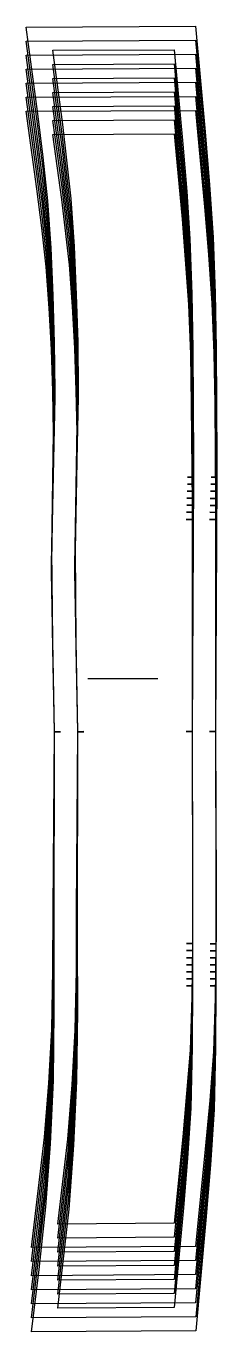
# Model space of a CAD drawing. Header units: inches. Extents: x 0 to 3.2, y 0 to 22.
import ezdxf

# ---------------------------------------------------------------- set-up
doc = ezdxf.new("R2010")
doc.units = ezdxf.units.IN

msp = doc.modelspace()

# ---------------------------------------------------------------- linework, layer by layer
at = {"layer": 'T001L001'}
for points in [[(2.855, 0.018), (0.093, 0), (0.218, 1.049), (0.33, 2.1), (0.41, 3.163), (0.461, 4.228), (0.475, 5.4), (0.473, 6.573), (0.478, 10.088), (0.577, 10.089), (0.478, 10.088), (0.45, 11.619), (0.435, 13.15), (0.491, 15.831), (0.481, 16.629), (0.457, 17.426), (0.42, 18.223), (0.365, 19.019), (0.289, 19.751), (0.199, 20.481), (0.002, 21.94), (2.852, 21.955), (3.015, 20.178), (3.089, 19.289), (3.149, 18.399), (3.183, 17.466), (3.2, 16.532), (3.212, 14.664), (3.211, 14.369), (3.113, 14.369), (3.211, 14.369), (3.187, 10.095), (3.088, 10.095), (3.187, 10.095), (3.197, 7.286), (3.194, 5.816), (3.096, 5.817), (3.194, 5.816), (3.19, 4.778), (3.165, 3.74), (3.103, 2.808), (3.026, 1.878), (2.855, 0.018)], [(2.855, 0.254), (0.093, 0.236), (0.216, 1.265), (0.327, 2.296), (0.405, 3.333), (0.456, 4.371), (0.471, 5.515), (0.47, 6.659), (0.478, 10.088), (0.577, 10.089), (0.478, 10.088), (0.45, 11.587), (0.434, 13.086), (0.487, 15.712), (0.476, 16.494), (0.451, 17.275), (0.415, 18.055), (0.361, 18.834), (0.285, 19.553), (0.196, 20.271), (0.001, 21.704), (2.852, 21.719), (3.013, 19.968), (3.086, 19.092), (3.146, 18.215), (3.178, 17.297), (3.196, 16.379), (3.208, 14.541), (3.207, 14.251), (3.109, 14.251), (3.207, 14.251), (3.187, 10.095), (3.088, 10.095), (3.187, 10.095), (3.197, 7.363), (3.194, 5.934), (3.096, 5.935), (3.194, 5.934), (3.189, 4.918), (3.163, 3.902), (3.101, 2.989), (3.024, 2.077), (2.855, 0.254)], [(2.495, 0.409), (0.534, 0.396), (0.723, 2.066), (0.803, 3.139), (0.855, 4.215), (0.869, 5.393), (0.866, 6.572), (0.872, 10.091), (0.97, 10.092), (0.872, 10.091), (0.844, 11.62), (0.829, 13.148), (0.885, 15.834), (0.875, 16.639), (0.85, 17.444), (0.813, 18.248), (0.758, 19.051), (0.617, 20.301), (0.451, 21.548), (2.492, 21.559), (2.637, 19.97), (2.703, 19.175), (2.756, 18.379), (2.789, 17.45), (2.806, 16.521), (2.818, 14.661), (2.817, 14.37), (2.719, 14.371), (2.817, 14.37), (2.793, 10.095), (2.695, 10.095), (2.793, 10.095), (2.803, 7.286), (2.801, 5.819), (2.702, 5.82), (2.801, 5.819), (2.796, 4.789), (2.772, 3.759), (2.717, 2.92), (2.648, 2.083), (2.495, 0.409)], [(2.854, 0.49), (0.092, 0.472), (0.215, 1.481), (0.324, 2.491), (0.401, 3.502), (0.452, 4.515), (0.467, 5.63), (0.467, 6.745), (0.478, 10.088), (0.577, 10.089), (0.478, 10.088), (0.449, 11.556), (0.432, 13.023), (0.482, 15.594), (0.472, 16.358), (0.446, 17.123), (0.41, 17.887), (0.357, 18.649), (0.282, 19.355), (0.193, 20.06), (0.001, 21.468), (2.851, 21.482), (3.011, 19.758), (3.083, 18.895), (3.142, 18.031), (3.174, 17.129), (3.192, 16.225), (3.204, 14.418), (3.203, 14.133), (3.105, 14.133), (3.203, 14.133), (3.187, 10.095), (3.088, 10.095), (3.187, 10.095), (3.197, 7.441), (3.194, 6.052), (3.096, 6.052), (3.194, 6.052), (3.188, 5.058), (3.161, 4.065), (3.1, 3.17), (3.023, 2.276), (2.854, 0.49)], [(2.495, 0.645), (0.534, 0.632), (0.719, 2.261), (0.799, 3.309), (0.85, 4.358), (0.865, 5.508), (0.863, 6.658), (0.872, 10.091), (0.97, 10.092), (0.872, 10.091), (0.843, 11.588), (0.828, 13.085), (0.88, 15.716), (0.87, 16.505), (0.845, 17.293), (0.808, 18.08), (0.754, 18.866), (0.615, 20.091), (0.451, 21.312), (2.492, 21.323), (2.635, 19.76), (2.7, 18.978), (2.752, 18.195), (2.785, 17.282), (2.802, 16.367), (2.814, 14.538), (2.813, 14.252), (2.715, 14.253), (2.813, 14.252), (2.793, 10.095), (2.695, 10.095), (2.793, 10.095), (2.803, 7.363), (2.801, 5.938), (2.702, 5.938), (2.801, 5.938), (2.795, 4.929), (2.77, 3.922), (2.715, 3.102), (2.646, 2.282), (2.495, 0.645)], [(2.854, 0.726), (0.092, 0.708), (0.213, 1.697), (0.321, 2.687), (0.397, 3.672), (0.447, 4.658), (0.464, 5.744), (0.464, 6.831), (0.478, 10.089), (0.577, 10.089), (0.478, 10.089), (0.449, 11.524), (0.431, 12.96), (0.477, 15.475), (0.466, 16.223), (0.441, 16.971), (0.405, 17.718), (0.352, 18.464), (0.278, 19.158), (0.191, 19.849), (0.001, 21.231), (2.851, 21.246), (3.009, 19.548), (3.08, 18.698), (3.138, 17.847), (3.17, 16.96), (3.188, 16.072), (3.2, 14.295), (3.199, 14.015), (3.101, 14.015), (3.199, 14.015), (3.187, 10.095), (3.088, 10.095), (3.187, 10.095), (3.196, 7.519), (3.194, 6.17), (3.096, 6.17), (3.194, 6.17), (3.187, 5.198), (3.159, 4.227), (3.098, 3.351), (3.021, 2.476), (2.854, 0.726)], [(2.495, 0.881), (0.534, 0.869), (0.716, 2.456), (0.794, 3.478), (0.845, 4.501), (0.861, 5.622), (0.861, 6.743), (0.872, 10.091), (0.97, 10.092), (0.872, 10.091), (0.843, 11.557), (0.826, 13.022), (0.876, 15.598), (0.865, 16.37), (0.84, 17.141), (0.803, 17.912), (0.749, 18.682), (0.612, 19.88), (0.451, 21.076), (2.492, 21.087), (2.633, 19.55), (2.697, 18.781), (2.748, 18.012), (2.781, 17.113), (2.798, 16.214), (2.81, 14.415), (2.809, 14.134), (2.711, 14.134), (2.809, 14.134), (2.793, 10.095), (2.695, 10.095), (2.793, 10.095), (2.803, 7.441), (2.801, 6.056), (2.702, 6.056), (2.801, 6.056), (2.794, 5.07), (2.768, 4.085), (2.713, 3.283), (2.645, 2.482), (2.495, 0.881)], [(2.853, 0.963), (0.091, 0.944), (0.211, 1.913), (0.318, 2.883), (0.393, 3.841), (0.443, 4.801), (0.46, 5.859), (0.461, 6.917), (0.478, 10.089), (0.577, 10.089), (0.478, 10.089), (0.448, 11.492), (0.43, 12.896), (0.473, 15.357), (0.462, 16.088), (0.436, 16.819), (0.4, 17.55), (0.348, 18.28), (0.274, 18.96), (0.188, 19.639), (0, 20.995), (2.851, 21.01), (3.007, 19.338), (3.077, 18.501), (3.134, 17.664), (3.166, 16.791), (3.183, 15.919), (3.196, 14.173), (3.195, 13.897), (3.097, 13.897), (3.195, 13.897), (3.187, 10.095), (3.088, 10.095), (3.187, 10.095), (3.196, 7.596), (3.194, 6.288), (3.096, 6.288), (3.194, 6.288), (3.186, 5.338), (3.158, 4.389), (3.096, 3.532), (3.02, 2.675), (2.853, 0.963)], [(2.852, 1.199), (0.091, 1.181), (0.315, 3.079), (0.389, 4.011), (0.438, 4.945), (0.456, 5.974), (0.458, 7.003), (0.478, 10.089), (0.577, 10.089), (0.478, 10.089), (0.428, 12.833), (0.468, 15.238), (0.457, 15.953), (0.431, 16.668), (0.395, 17.382), (0.343, 18.095), (0.271, 18.762), (0.185, 19.428), (0, 20.759), (2.851, 20.774), (3.005, 19.128), (3.074, 18.304), (3.131, 17.48), (3.162, 16.623), (3.179, 15.765), (3.192, 14.05), (3.191, 13.779), (3.093, 13.78), (3.191, 13.779), (3.187, 10.095), (3.088, 10.095), (3.187, 10.095), (3.196, 7.674), (3.194, 6.406), (3.096, 6.406), (3.194, 6.406), (3.185, 5.478), (3.156, 4.552), (3.094, 3.712), (3.018, 2.874), (2.852, 1.199)], [(2.495, 1.118), (0.534, 1.105), (0.713, 2.652), (0.79, 3.647), (0.841, 4.644), (0.857, 5.736), (0.858, 6.829), (0.872, 10.091), (0.97, 10.092), (0.872, 10.091), (0.842, 11.525), (0.825, 12.959), (0.871, 15.48), (0.86, 16.235), (0.835, 16.99), (0.798, 17.744), (0.745, 18.497), (0.61, 19.67), (0.451, 20.84), (2.492, 20.851), (2.631, 19.34), (2.745, 17.827), (2.777, 16.944), (2.794, 16.06), (2.806, 14.292), (2.806, 14.016), (2.707, 14.016), (2.806, 14.016), (2.793, 10.095), (2.695, 10.095), (2.793, 10.095), (2.803, 7.518), (2.801, 6.174), (2.702, 6.174), (2.801, 6.174), (2.793, 5.21), (2.766, 4.248), (2.711, 3.464), (2.644, 2.682), (2.495, 1.118)], [(2.852, 1.435), (0.09, 1.417), (0.312, 3.275), (0.384, 4.181), (0.434, 5.088), (0.452, 6.089), (0.455, 7.089), (0.478, 10.089), (0.577, 10.089), (0.478, 10.089), (0.427, 12.77), (0.464, 15.119), (0.451, 15.818), (0.426, 16.516), (0.39, 17.213), (0.339, 17.91), (0.267, 18.564), (0.183, 19.218), (0, 20.523), (2.851, 20.538), (3.002, 18.918), (3.071, 18.107), (3.127, 17.296), (3.158, 16.454), (3.175, 15.612), (3.188, 13.927), (3.188, 13.662), (3.089, 13.662), (3.188, 13.662), (3.187, 10.096), (3.088, 10.096), (3.187, 10.096), (3.196, 7.752), (3.194, 6.523), (3.096, 6.524), (3.194, 6.523), (3.184, 5.618), (3.154, 4.714), (3.092, 3.893), (3.017, 3.073), (2.852, 1.435)], [(2.495, 1.354), (0.534, 1.341), (0.71, 2.847), (0.786, 3.816), (0.836, 4.787), (0.853, 5.85), (0.855, 6.914), (0.872, 10.091), (0.97, 10.092), (0.872, 10.091), (0.842, 11.494), (0.823, 12.896), (0.867, 15.362), (0.855, 16.1), (0.829, 16.838), (0.793, 17.576), (0.74, 18.313), (0.607, 19.459), (0.451, 20.604), (2.492, 20.614), (2.629, 19.13), (2.741, 17.644), (2.773, 16.776), (2.789, 15.907), (2.802, 14.169), (2.802, 13.898), (2.703, 13.898), (2.802, 13.898), (2.793, 10.095), (2.695, 10.095), (2.793, 10.095), (2.803, 7.596), (2.801, 6.292), (2.702, 6.292), (2.801, 6.292), (2.792, 5.351), (2.764, 4.411), (2.71, 3.645), (2.642, 2.881), (2.495, 1.354)], [(2.495, 1.59), (0.534, 1.577), (0.707, 3.043), (0.782, 3.986), (0.832, 4.93), (0.85, 5.965), (0.852, 7), (0.872, 10.091), (0.97, 10.091), (0.872, 10.091), (0.822, 12.834), (0.862, 15.243), (0.85, 15.965), (0.824, 16.687), (0.788, 17.408), (0.736, 18.128), (0.605, 19.249), (0.451, 20.368), (2.492, 20.378), (2.627, 18.92), (2.737, 17.46), (2.769, 16.607), (2.786, 15.754), (2.798, 14.047), (2.798, 13.78), (2.699, 13.78), (2.798, 13.78), (2.793, 10.095), (2.695, 10.095), (2.793, 10.095), (2.803, 7.674), (2.801, 6.41), (2.702, 6.41), (2.801, 6.41), (2.791, 5.491), (2.762, 4.574), (2.708, 3.827), (2.641, 3.081), (2.495, 1.59)], [(2.495, 1.826), (0.534, 1.813), (0.704, 3.238), (0.778, 4.155), (0.827, 5.073), (0.846, 6.079), (0.849, 7.086), (0.872, 10.091), (0.97, 10.091), (0.872, 10.091), (0.82, 12.771), (0.857, 15.125), (0.845, 15.83), (0.819, 16.536), (0.783, 17.24), (0.732, 17.944), (0.602, 19.039), (0.451, 20.131), (2.492, 20.142), (2.625, 18.71), (2.734, 17.276), (2.765, 16.438), (2.781, 15.6), (2.794, 13.924), (2.794, 13.662), (2.695, 13.662), (2.794, 13.662), (2.793, 10.095), (2.695, 10.095), (2.793, 10.095), (2.802, 7.751), (2.801, 6.528), (2.702, 6.529), (2.801, 6.528), (2.79, 5.632), (2.76, 4.736), (2.64, 3.28), (2.495, 1.826)], [(2.215, 10.978), (1.039, 10.978)]]:
    msp.add_lwpolyline(points, dxfattribs=at)

doc.saveas('drawing.dxf')
